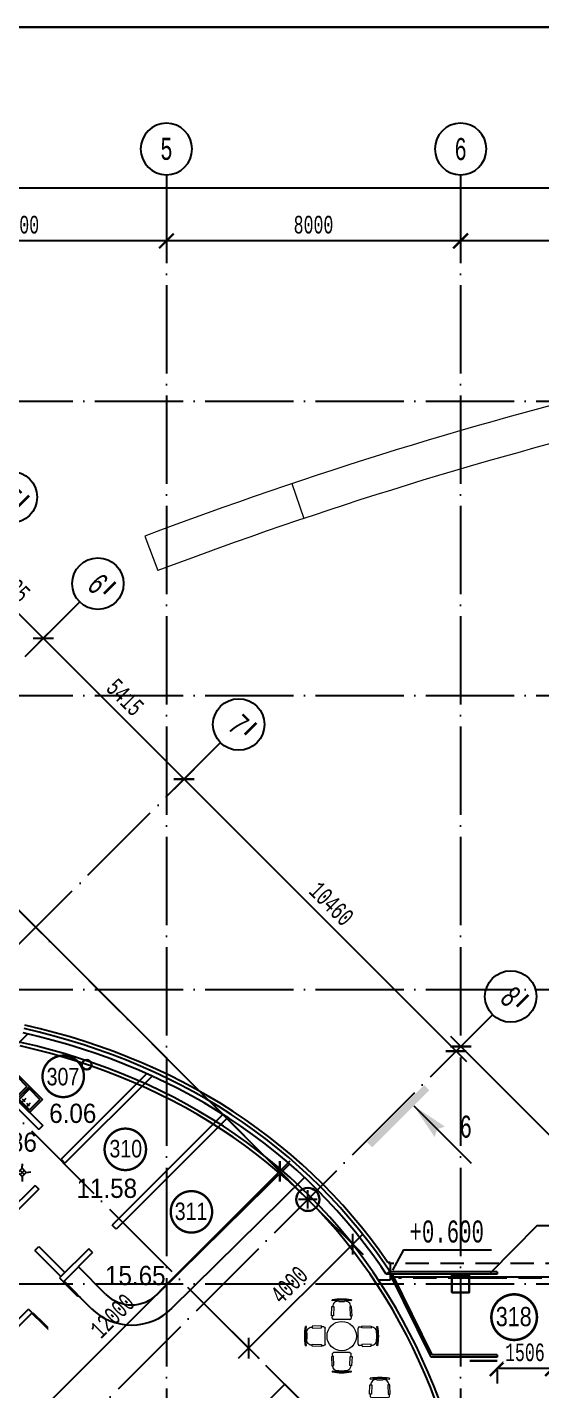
# Model space of a CAD drawing. Extents: x -4497 to 351150, y -50 to 322254.
# Drawn here: x 56986 to 70948, y 285207 to 322254 of the extents above; entities that cross this region are included whole.
import ezdxf
from ezdxf.enums import TextEntityAlignment as Align

# ---------------------------------------------------------------- set-up
doc = ezdxf.new("R2010")
doc.units = 0
doc.header["$LTSCALE"] = 100
doc.header["$PDMODE"] = 3
doc.linetypes.add('ACAD_ISO04W100', pattern=[30, 24, -3, 0, -3])
doc.linetypes.add('DASHED2', pattern=[9.525, 6.35, -3.175])
doc.layers.get('0').update_dxf_attribs({"linetype": 'CONTINUOUS'})
doc.layers.get('Defpoints').update_dxf_attribs({"linetype": 'CONTINUOUS'})
for name, color, linetype in [('axis', 40, 'CONTINUOUS'), ('COLON', 5, 'CONTINUOUS'), ('DOORS', 8, 'CONTINUOUS'), ('EEE', 7, 'CONTINUOUS'), ('fac', 170, 'CONTINUOUS'), ('GKL', 5, 'CONTINUOUS'), ('Glass', 4, 'CONTINUOUS'), ('S', 2, 'CONTINUOUS'), ('Sanita', 4, 'CONTINUOUS'), ('SENDVICH', 2, 'CONTINUOUS'), ('TEXT', 2, 'CONTINUOUS'), ('WALL', 7, 'CONTINUOUS'), ('wall2', 3, 'CONTINUOUS')]:
    doc.layers.add(name, color=color, linetype=linetype)
doc.layers.add('facade', color=250, linetype='CONTINUOUS', lineweight=0)
doc.layers.add('MONOLIT', color=7, linetype='CONTINUOUS', true_color=0x691639)
doc.layers.add('OBORUD', color=7, linetype='CONTINUOUS', true_color=0x83639d)
doc.styles.add('ARIEL-17.5', font='arial.ttf', dxfattribs={"height": 15})
doc.styles.add('MONOTXT1', font='monotxt1', dxfattribs={"width": 0.65, "height": 300})
doc.styles.add('ST_1', font='monotxt.shx', dxfattribs={"width": 0.65, "height": 600})
doc.styles.add('ST_2', font='monotxt.shx', dxfattribs={"width": 0.65, "height": 480})
doc.dimstyles.new('STY_DIM1', dxfattribs={"dimscale": 200, "dimtxt": 2.25, "dimasz": 2, "dimexe": 2, "dimexo": 2, "dimgap": 1, "dimtad": 1, "dimdec": 0, "dimzin": 0, "dimdsep": 46, "dimtxsty": 'ST_2', "dimblk1": 'ARCHTICK', "dimblk2": 'ARCHTICK', "dimsah": 1, "dimcen": 3, "dimclrd": 174, "dimclre": 174, "dimclrt": 174, "dimadec": 0, "dimazin": 0, "dimtfac": 1, "dimtdec": 0, "dimtix": 1, "dimtmove": 2, "dimatfit": 3, "dimldrblk": 'ARCHTICK', "dimfxl": 1, "dimtolj": 1, "dimtzin": 0, "dimarcsym": 0})

# ---------------------------------------------------------------- blocks, each defined once
blk = doc.blocks.new('psw')
at = {"color": 7, "linetype": 'Continuous'}
blk.add_circle((0, -350), 350, dxfattribs=at)
at = {"color": 7, "linetype": 'Continuous', "style": 'MONOTXT1', "width": 0.65}
blk.add_attdef('99', text='', height=300, dxfattribs=at).set_placement((0, -350), align=Align.MIDDLE)
blk = doc.blocks.new('_ARCHTICK')
at = {"color": 0, "linetype": 'ByBlock', "const_width": 0.15}
blk.add_lwpolyline([(-0.5, -0.5), (0.5, 0.5)], dxfattribs=at)
blk = doc.blocks.new('*D47')
at = {"layer": 'axis', "color": 174, "lineweight": -2}
blk.add_line((68769, 316443), (60769, 316443), dxfattribs=at)
at = {"layer": 'Defpoints', "color": 0}
for p in [(60769, 316443), (60769, 316443), (68769, 316443)]:
    blk.add_point(p, dxfattribs=at)
at = {"layer": 'axis', "color": 174, "lineweight": -2, "xscale": 400, "yscale": 400, "zscale": 400, "rotation": 180}
blk.add_blockref('_ARCHTICK', (60769, 316443), dxfattribs=at)
at = {"layer": 'axis', "color": 174, "lineweight": -2, "xscale": 400, "yscale": 400, "zscale": 400}
blk.add_blockref('_ARCHTICK', (68769, 316443), dxfattribs=at)
at = {"layer": 'axis', "color": 174, "insert": (64769, 316883), "char_height": 480, "attachment_point": 5, "style": 'ST_2'}
blk.add_mtext('\\A1;8000', dxfattribs=at)
blk = doc.blocks.new('*D60')
at = {"layer": 'axis', "color": 174, "lineweight": -2}
blk.add_line((76769, 316443), (68769, 316443), dxfattribs=at)
at = {"layer": 'Defpoints', "color": 0}
for p in [(68769, 316443), (68769, 316443), (76769, 316443)]:
    blk.add_point(p, dxfattribs=at)
at = {"layer": 'axis', "color": 174, "lineweight": -2, "xscale": 400, "yscale": 400, "zscale": 400, "rotation": 180}
blk.add_blockref('_ARCHTICK', (68769, 316443), dxfattribs=at)
at = {"layer": 'axis', "color": 174, "lineweight": -2, "xscale": 400, "yscale": 400, "zscale": 400}
blk.add_blockref('_ARCHTICK', (76769, 316443), dxfattribs=at)
at = {"layer": 'axis', "color": 174, "insert": (72769, 316883), "char_height": 480, "attachment_point": 5, "style": 'ST_2'}
blk.add_mtext('\\A1;8000', dxfattribs=at)
blk = doc.blocks.new('*D63')
at = {"layer": 'axis', "color": 174, "lineweight": -2}
blk.add_line((60769, 316443), (52769, 316443), dxfattribs=at)
at = {"layer": 'Defpoints', "color": 0}
for p in [(52769, 316443), (52769, 316443), (60769, 316443)]:
    blk.add_point(p, dxfattribs=at)
at = {"layer": 'axis', "color": 174, "lineweight": -2, "xscale": 400, "yscale": 400, "zscale": 400, "rotation": 180}
blk.add_blockref('_ARCHTICK', (52769, 316443), dxfattribs=at)
at = {"layer": 'axis', "color": 174, "lineweight": -2, "xscale": 400, "yscale": 400, "zscale": 400}
blk.add_blockref('_ARCHTICK', (60769, 316443), dxfattribs=at)
at = {"layer": 'axis', "color": 174, "insert": (56769, 316883), "char_height": 480, "attachment_point": 5, "style": 'ST_2'}
blk.add_mtext('\\A1;8000', dxfattribs=at)
blk = doc.blocks.new('*D83')
at = {"layer": 'axis', "color": 174, "lineweight": -2}
blk.add_line((3024, 317888), (270769, 317888), dxfattribs=at)
at = {"layer": 'Defpoints', "color": 0}
for p in [(3024, 317888), (270769, 317888), (270769, 317888)]:
    blk.add_point(p, dxfattribs=at)
at = {"layer": 'axis', "color": 174, "lineweight": -2, "xscale": 400, "yscale": 400, "zscale": 400, "rotation": 180}
blk.add_blockref('_ARCHTICK', (3024, 317888), dxfattribs=at)
at = {"layer": 'axis', "color": 174, "lineweight": -2, "xscale": 400, "yscale": 400, "zscale": 400}
blk.add_blockref('_ARCHTICK', (270769, 317888), dxfattribs=at)
at = {"layer": 'axis', "color": 174, "insert": (136897, 318328), "char_height": 480, "attachment_point": 5, "style": 'ST_2'}
blk.add_mtext('\\A1;267745', dxfattribs=at)
blk = doc.blocks.new('89')
for p, q in [((-15915.19, -8342.41), (-15916.14, -8341.46)), ((-15914.39, -8342.41), (-15914.39, -8344.02)), ((-15913.59, -8342.41), (-15912.64, -8341.65)), ((-15915.19, -8344.02), (-15916.14, -8344.97)), ((-15915.19, -8343.21), (-15913.59, -8343.21)), ((-15913.59, -8344.02), (-15912.64, -8344.78))]:
    blk.add_line(p, q)
blk.add_lwpolyline([(-15915.19, -8342.41), (-15913.59, -8342.41), (-15913.59, -8344.02), (-15915.19, -8344.02)], close=True)
blk = doc.blocks.new('столик кафе')
at = {"color": 74, "lineweight": 13}
for p, q in [((-262, 985), (-257, 956)), ((79, 945), (-79, 945)), ((257, 956), (262, 985)), ((-253, 552), (-256, 485)), ((-220, 450), (220, 450)), ((256, 485), (253, 552)), ((-985, 262), (-956, 257)), ((-945, -79), (-945, 79)), ((-552, 253), (-485, 256)), ((-450, 220), (-450, -220)), ((450, 220), (450, -220)), ((552, 253), (485, 256)), ((945, -79), (945, 79)), ((985, 262), (956, 257)), ((-956, -257), (-985, -262)), ((-485, -256), (-552, -253)), ((485, -256), (552, -253)), ((956, -257), (985, -262)), ((-253, -552), (-256, -485)), ((-220, -450), (220, -450)), ((256, -485), (253, -552)), ((-262, -985), (-257, -956)), ((79, -945), (-79, -945)), ((257, -956), (262, -985))]:
    blk.add_line(p, q, dxfattribs=at)
for points in [[(-270, 805), (-217, 803), (-227, 551), (-280, 553)], [(270, 805), (217, 803), (227, 551), (280, 553)], [(-805, 270), (-803, 217), (-551, 227), (-553, 280)], [(805, 270), (803, 217), (551, 227), (553, 280)], [(-805, -270), (-803, -217), (-551, -227), (-553, -280)], [(805, -270), (803, -217), (551, -227), (553, -280)], [(-270, -805), (-217, -803), (-227, -551), (-280, -553)], [(270, -805), (217, -803), (227, -551), (280, -553)]]:
    blk.add_lwpolyline(points, close=True, dxfattribs=at)
blk.add_circle((0, 0), 400, dxfattribs=at)
at = {"color": 74, "lineweight": 13, "extrusion": (0, 0, -1)}
for centre, major_axis, ratio, start_param, end_param in [((0, -406), (1528, 0), 0.923713, 4.540015, 4.884763), ((0, -406), (1499, 0), 0.922214, 4.540015, 4.884763), ((-109, 813), (95.6, 95.6), 1, 3.856825, 5.721497), ((109, 813), (95.6, 95.6), 1, -1.009108, 0.855564), ((-220, 485), (-25, 25), 1, 3.926991, 5.497787), ((220, 485), (25, 25), 1, 0.785398, 2.356194), ((485, 220), (25, 25), 1, 3.926991, 5.497787), ((813, 109), (95.6, -95.6), 1, 3.856825, 5.721497), ((-406, 0), (0, -1499), 0.922214, 4.540015, 4.884763), ((-406, 0), (0, -1528), 0.923713, 4.540015, 4.884763), ((485, -220), (25, -25), 1, 0.785398, 2.356194), ((813, -109), (95.6, -95.6), 1, -1.009108, 0.855564)]:
    blk.add_ellipse(centre, major_axis=major_axis, ratio=ratio, start_param=start_param, end_param=end_param, dxfattribs=at)
at = {"color": 74, "lineweight": 13}
for centre, major_axis, ratio, start_param, end_param in [((406, 0), (0, -1528), 0.923713, 4.540015, 4.884763), ((406, 0), (0, -1499), 0.922214, 4.540015, 4.884763), ((-813, 109), (-95.6, -95.6), 1, 3.856825, 5.721497), ((-485, 220), (-25, 25), 1, 3.926991, 5.497787), ((-813, -109), (-95.6, -95.6), 1, -1.009108, 0.855564), ((-485, -220), (-25, -25), 1, 0.785398, 2.356194), ((-220, -485), (-25, -25), 1, 3.926991, 5.497787), ((220, -485), (25, -25), 1, 0.785398, 2.356194), ((0, 406), (1528, 0), 0.923713, 4.540015, 4.884763), ((0, 406), (1499, 0), 0.922214, 4.540015, 4.884763), ((-109, -813), (95.6, -95.6), 1, 3.856825, 5.721497), ((109, -813), (95.6, -95.6), 1, -1.009108, 0.855564)]:
    blk.add_ellipse(centre, major_axis=major_axis, ratio=ratio, start_param=start_param, end_param=end_param, dxfattribs=at)
blk = doc.blocks.new('A$C37FC7F39')
at = {"layer": 'Sanita'}
for p, q in [((-292, -569), (-393, -569)), ((-341, -690), (-341, -483)), ((-121, -569), (-221, -569)), ((-169, -690), (-169, -483))]:
    blk.add_line(p, q, dxfattribs=at)
for points in [[(-5, -190), (-5, -690), (-505, -690), (-505, -190)], [(-55, -240), (-55, -640), (-455, -640), (-455, -240)]]:
    blk.add_lwpolyline(points, close=True, dxfattribs=at)
blk = doc.blocks.new('psw1')
at = {"color": 7, "linetype": 'Continuous'}
blk.add_circle((-347, 1), 350, dxfattribs=at)
at = {"color": 7, "linetype": 'Continuous', "style": 'MONOTXT1', "width": 0.65}
blk.add_attdef('99', text='', height=300, dxfattribs=at).set_placement((-347, 1), align=Align.MIDDLE)
blk = doc.blocks.new('*D194')
at = {"layer": 'axis', "color": 174, "lineweight": -2}
for p, q in [((64615, 290383), (66117, 288881)), ((66117, 289447), (62723, 286053)), ((61787, 287555), (63289, 286053))]:
    blk.add_line(p, q, dxfattribs=at)
at = {"layer": 'Defpoints', "color": 0}
for p in [(64615, 290383), (61787, 287555), (63006, 286336)]:
    blk.add_point(p, dxfattribs=at)
at = {"layer": 'axis', "color": 174, "lineweight": -2, "xscale": 400, "yscale": 400, "zscale": 400}
for p, rotation in [((65834, 289164), 45.00000000018154), ((63006, 286336), 225.0000000001816)]:
    blk.add_blockref('_ARCHTICK', p, dxfattribs=dict(at, rotation=rotation))
at = {"layer": 'axis', "color": 174, "insert": (64109, 288061), "char_height": 480, "attachment_point": 5, "rotation": 45, "style": 'ST_2'}
blk.add_mtext('\\A1;4000', dxfattribs=at)
blk = doc.blocks.new('*D197')
at = {"layer": 'axis', "color": 174, "lineweight": -2}
for p, q in [((55086, 282377), (64137, 291428)), ((64615, 290383), (63571, 291428)), ((56130, 281898), (55086, 282942))]:
    blk.add_line(p, q, dxfattribs=at)
at = {"layer": 'Defpoints', "color": 0}
for p in [(63854, 291145), (64615, 290383), (56130, 281898)]:
    blk.add_point(p, dxfattribs=at)
at = {"layer": 'axis', "color": 174, "lineweight": -2, "xscale": 400, "yscale": 400, "zscale": 400}
for p, rotation in [((63854, 291145), 45.00000000039175), ((55369, 282660), 225.0000000003917)]:
    blk.add_blockref('_ARCHTICK', p, dxfattribs=dict(at, rotation=rotation))
at = {"layer": 'axis', "color": 174, "insert": (59300, 287213), "char_height": 480, "attachment_point": 5, "rotation": 45, "style": 'ST_2'}
blk.add_mtext('\\A1;12000', dxfattribs=at)
blk = doc.blocks.new('*D215')
at = {"layer": 'axis', "color": 174, "lineweight": -2}
for p, q in [((54787, 308273), (57704, 305356)), ((55070, 307990), (55353, 308273)), ((57421, 305639), (57138, 305356))]:
    blk.add_line(p, q, dxfattribs=at)
at = {"layer": 'Defpoints', "color": 0}
for p in [(55070, 307990), (57421, 305639), (57421, 305639)]:
    blk.add_point(p, dxfattribs=at)
at = {"layer": 'axis', "color": 174, "lineweight": -2, "xscale": 400, "yscale": 400, "zscale": 400}
for p, rotation in [((55070, 307990), 134.9999999996083), ((57421, 305639), 314.9999999996082)]:
    blk.add_blockref('_ARCHTICK', p, dxfattribs=dict(at, rotation=rotation))
at = {"layer": 'axis', "color": 174, "insert": (56557, 307126), "char_height": 480, "attachment_point": 5, "rotation": 315, "style": 'ST_2'}
blk.add_mtext('\\A1;3325', dxfattribs=at)
blk = doc.blocks.new('*D216')
at = {"layer": 'axis', "color": 174, "lineweight": -2}
for p, q in [((57138, 305922), (61533, 301527)), ((57421, 305639), (57704, 305922)), ((61250, 301810), (60967, 301527))]:
    blk.add_line(p, q, dxfattribs=at)
at = {"layer": 'Defpoints', "color": 0}
for p in [(57421, 305639), (61250, 301810), (61250, 301810)]:
    blk.add_point(p, dxfattribs=at)
at = {"layer": 'axis', "color": 174, "lineweight": -2, "xscale": 400, "yscale": 400, "zscale": 400}
for p, rotation in [((57421, 305639), 134.9999999996083), ((61250, 301810), 314.9999999996082)]:
    blk.add_blockref('_ARCHTICK', p, dxfattribs=dict(at, rotation=rotation))
at = {"layer": 'axis', "color": 174, "insert": (59647, 304036), "char_height": 480, "attachment_point": 5, "rotation": 315, "style": 'ST_2'}
blk.add_mtext('\\A1;5415', dxfattribs=at)
blk = doc.blocks.new('*D217')
at = {"layer": 'axis', "color": 174, "lineweight": -2}
for p, q in [((60967, 302093), (68929, 294131)), ((61250, 301810), (61533, 302093)), ((68646, 294414), (68929, 294697))]:
    blk.add_line(p, q, dxfattribs=at)
at = {"layer": 'Defpoints', "color": 0}
for p in [(61250, 301810), (68646, 294414), (68646, 294414)]:
    blk.add_point(p, dxfattribs=at)
at = {"layer": 'axis', "color": 174, "lineweight": -2, "xscale": 400, "yscale": 400, "zscale": 400}
for p, rotation in [((61250, 301810), 134.9999999996083), ((68646, 294414), 314.9999999996082)]:
    blk.add_blockref('_ARCHTICK', p, dxfattribs=dict(at, rotation=rotation))
at = {"layer": 'axis', "color": 174, "insert": (65259, 298423), "char_height": 480, "attachment_point": 5, "rotation": 315, "style": 'ST_2'}
blk.add_mtext('\\A1;10460', dxfattribs=at)
blk = doc.blocks.new('*D218')
at = {"layer": 'axis', "color": 174, "lineweight": -2}
for p, q in [((68491, 294824), (76325, 286990)), ((68646, 294414), (69056, 294824)), ((76042, 287272), (76325, 287555))]:
    blk.add_line(p, q, dxfattribs=at)
at = {"layer": 'Defpoints', "color": 0}
for p in [(68646, 294414), (76042, 287272), (76042, 287272)]:
    blk.add_point(p, dxfattribs=at)
at = {"layer": 'axis', "color": 174, "lineweight": -2, "xscale": 400, "yscale": 400, "zscale": 400}
for p, rotation in [((68774, 294541), 134.9999999996083), ((76042, 287272), 314.9999999996082)]:
    blk.add_blockref('_ARCHTICK', p, dxfattribs=dict(at, rotation=rotation))
at = {"layer": 'axis', "color": 174, "insert": (72719, 291218), "char_height": 480, "attachment_point": 5, "rotation": 315, "style": 'ST_2'}
blk.add_mtext('\\A1;10280', dxfattribs=at)
blk = doc.blocks.new('A$C0C802D19')
at = {"layer": 'WALL', "color": 2}
for p, q in [((-13509, -647), (-1001, -13156)), ((-1201, -13239), (-13592, -847)), ((-14089, -2047), (-2401, -13736)), ((-2601, -13818), (-14172, -2247))]:
    blk.add_line(p, q, dxfattribs=at)
blk = doc.blocks.new('*D288')
at = {"layer": 'Defpoints', "color": 0}
for p in [(43227, 311772), (64615, 290383), (56130, 281898)]:
    blk.add_point(p, dxfattribs=at)
at = {"layer": 'wall2', "color": 174, "lineweight": -2}
for p, q in [((34458, 303004), (43509, 312055)), ((64615, 290383), (42944, 312055)), ((56130, 281898), (34458, 303570))]:
    blk.add_line(p, q, dxfattribs=at)
at = {"layer": 'wall2', "color": 174, "lineweight": -2, "xscale": 400, "yscale": 400, "zscale": 400}
for p, rotation in [((43227, 311772), 44.99999999999971), ((34741, 303287), 224.9999999999997)]:
    blk.add_blockref('_ARCHTICK', p, dxfattribs=dict(at, rotation=rotation))
at = {"layer": 'wall2', "color": 174, "insert": (38673, 307841), "char_height": 480, "attachment_point": 5, "rotation": 45, "style": 'ST_2'}
blk.add_mtext('\\A1;12000', dxfattribs=at)
blk = doc.blocks.new('*D764')
at = {"layer": 'fac', "color": 174, "lineweight": -2}
for p, q in [((71270, 285781), (69764, 285781)), ((69764, 285744), (69764, 285381)), ((71270, 285752), (71270, 285381))]:
    blk.add_line(p, q, dxfattribs=at)
at = {"layer": 'fac', "color": 174, "lineweight": -2, "xscale": 400, "yscale": 400, "zscale": 400, "rotation": 180}
blk.add_blockref('_ARCHTICK', (69764, 285781), dxfattribs=at)
at = {"layer": 'fac', "color": 174, "lineweight": -2, "xscale": 400, "yscale": 400, "zscale": 400}
blk.add_blockref('_ARCHTICK', (71270, 285781), dxfattribs=at)
at = {"layer": 'fac', "color": 174, "insert": (70517, 286221), "char_height": 480, "attachment_point": 5, "style": 'ST_2', "bg_fill": 3, "box_fill_scale": 1.1, "bg_fill_color": 256, "bg_fill_true_color": 13158600, "bg_fill_transparency": 2597}
blk.add_mtext('\\A1;1506', dxfattribs=at)
at = {"layer": 'Defpoints', "color": 0}
for p in [(69764, 286144), (71270, 286152), (69764, 285781)]:
    blk.add_point(p, dxfattribs=at)

msp = doc.modelspace()

# ---------------------------------------------------------------- linework, layer by layer
at = {"layer": 'axis', "linetype": 'ACAD_ISO04W100'}
for p, q in [((60769.3, 318243.4), (60769.3, 84615.2)), ((68769.3, 318243.4), (68769.3, 84615.2)), ((-1176.8, 312087.2), (272433.1, 312087.2)), ((45077.9, 309920.7), (64615.4, 290383.2)), ((3893, 252110.6), (58412.6, 306630.2)), ((-1176.8, 304087.2), (272433.1, 304087.2)), ((3479, 244039.4), (62241.2, 302801.6)), ((-1176.8, 296087.2), (272433.1, 296087.2)), ((-1176.8, 288087.2), (272433.1, 288087.2))]:
    msp.add_line(p, q, dxfattribs=at)
at = {"layer": 'axis', "color": 4, "linetype": 'ACAD_ISO04W100'}
for p, q in [((42249.5, 307092.3), (69370.7, 279971.1)), ((69637.5, 295405.3), (8046.9, 233814.6))]:
    msp.add_line(p, q, dxfattribs=at)
at = {"layer": 'axis', "const_width": 70, "flags": 128}
for points in [[(57034.8, 309520.5), (56716.6, 309202.3)], [(59386.2, 307169.1), (59068, 306850.9)], [(63214.9, 303340.5), (62896.6, 303022.2)], [(70611.2, 295944.1), (70292.9, 295625.9)]]:
    msp.add_lwpolyline(points, dxfattribs=at)
at = {"layer": 'axis', "linetype": 'ACAD_ISO04W100'}
msp.add_lwpolyline([(68090.8, 284902.4), (67947, 285273.9), (67795.4, 285639.7), (67636.1, 285999.7), (67469, 286353.8), (67294.2, 286701.9), (67111.8, 287044), (66921.8, 287379.9), (66724.2, 287709.6), (66519.2, 288032.9), (66306.7, 288349.8), (66086.8, 288660.3), (65859.5, 288964.2), (65625, 289261.5), (65383.2, 289552.1), (65134.3, 289835.9), (64878.3, 290112.8), (64615.2, 290382.9), (64345.2, 290646), (64068.2, 290902), (63784.4, 291150.9), (63493.8, 291392.7), (63196.5, 291627.2), (62892.6, 291854.4), (62582.2, 292074.3), (62265.2, 292286.8), (61941.9, 292491.9), (61612.2, 292689.5), (61276.3, 292879.5), (60934.3, 293061.9), (60586.1, 293236.6), (60232, 293403.7), (59872, 293563.1), (59506.2, 293714.7), (59134.7, 293858.5), (58757.5, 293994.5), (58374.8, 294122.6), (57986.7, 294242.8), (57593.2, 294355), (57194.5, 294459.3), (56790.6, 294555.6)], dxfattribs=at)
at = {"layer": 'COLON', "lineweight": 30, "flags": 128}
msp.add_lwpolyline([(58469.4, 294042.9, 1), (58734.4, 294042.9, 1)], format="xyb", close=True, dxfattribs=at)
at = {"layer": 'COLON', "color": 5, "lineweight": 30}
msp.add_lwpolyline([(64300.4, 290383.2, 1), (64930.4, 290383.2, 1)], format="xyb", close=True, dxfattribs=at)
at = {"layer": 'COLON', "color": 3, "lineweight": 30, "flags": 128}
msp.add_lwpolyline([(68534.3, 288322.2), (69004.3, 288322.2), (69004.3, 287852.2), (68534.3, 287852.2), (68534.3, 288322.2)], dxfattribs=at)
at = {"layer": 'Defpoints', "color": 7}
for p, q in [((323680, 322253.7), (-4300, 322253.7)), ((-4300, 322253.7), (323680, 322253.7))]:
    msp.add_line(p, q, dxfattribs=at)
at = {"layer": 'DOORS', "flags": 128}
for points in [[(56557.9, 289629.9, 70, 70, 0), (55921.5, 288993.5, 0, 0, 0), (57194.3, 288993.5, 0, 0, 0)], [(57132.5, 287286.4, 70, 70, 0), (57561.9, 286866.7, 0, 0, 0), (57552.2, 287715.8, 0, 0, 0), (58401.3, 287725.4, 70, 70, 0), (57971.9, 288145.2, 70, 70, 0)]]:
    msp.add_lwpolyline(points, format="xyseb", dxfattribs=at)
at = {"layer": 'EEE', "linetype": 'Continuous'}
for points, const_width in [([(57399.8, 293728.3, 1), (58527.5, 293728.3, 1)], 63.7), ([(59088.6, 291744, 1), (60216.2, 291744, 1)], 63.7), ([(60886.1, 290043.9, 1), (62013.7, 290043.9, 1)], 63.7), ([(69605.5, 287180.9, 1), (70844.7, 287180.9, 1)], 70)]:
    msp.add_lwpolyline(points, format="xyb", close=True, dxfattribs=dict(at, const_width=const_width))
at = {"layer": 'facade'}
for points in [[(73991, 312671.9, 0.0311842), (60182.8, 308416)], [(74225.4, 311699.7, 0.0311842), (60536.3, 307480.6)]]:
    msp.add_lwpolyline(points, format="xyb", dxfattribs=at)
for points in [[(64182.8, 309844.5), (64501.8, 308896.8)], [(60182.8, 308416), (60536.3, 307480.6)]]:
    msp.add_lwpolyline(points, dxfattribs=at)
at = {"layer": 'GKL'}
for p, q in [((64117.6, 291344.2), (60528.2, 287808.7)), ((64523, 290978.6), (60910.6, 287420.4)), ((59114, 287808.7), (58376.9, 288545.8)), ((58725, 287419.8), (57988, 288156.9))]:
    msp.add_line(p, q, dxfattribs=at)
at = {"layer": 'GKL', "flags": 128}
for points in [[(57000.3, 294880.9), (54259.7, 292140.4)], [(55956.8, 293837.4), (57406.3, 292387.8)], [(60234.6, 293801.8), (57905, 291472.2)], [(55850.7, 293731.3), (57300.2, 292281.7)], [(60381.6, 293736.7), (58011, 291366.2)], [(62307.2, 292692.4), (59294, 289679.3)], [(57406.3, 292387.8), (57300.2, 292281.7)], [(62437, 292610.1), (59400, 289573.2)], [(57905, 291472.2), (58011, 291366.2)], [(57197.8, 290765.1), (56416.3, 289983.6)], [(57303.9, 290659.1), (56522.4, 289877.6)], [(57197.8, 290765.1), (57303.9, 290659.1)], [(59400, 289573.2), (59294, 289679.3)], [(57194.3, 288993.5), (57300.4, 289099.6)], [(57194.3, 288993.5), (57901.2, 288286.6)], [(57300.4, 289099.6), (58007.3, 288392.6)], [(58657.6, 289042.9), (57865.9, 288251.2)], [(58763.6, 288936.8), (58657.6, 289042.9)], [(58763.6, 288936.8), (57971.9, 288145.2)], [(57017.3, 287402.7), (55525.2, 285910.7)], [(57123.4, 287296.6), (55631.3, 285804.6)]]:
    msp.add_lwpolyline(points, dxfattribs=at)
at = {"layer": 'GKL', "elevation": -76728.7, "flags": 128}
for points in [[(57865.9, 288251.2), (57971.9, 288145.2)], [(57017.3, 287402.7), (57123.4, 287296.6)]]:
    msp.add_lwpolyline(points, dxfattribs=at)
at = {"layer": 'GKL'}
for centre, radius, start, end in [((59821.1, 288515.8), 1000, 224.99932, 314.99932), ((59820.3, 288514), 1548.2, 224.97215, 315.06491)]:
    msp.add_arc(centre, radius, start, end, dxfattribs=at)
at = {"layer": 'Glass'}
for p, q in [((69764, 288352.2), (66744.5, 288352.2)), ((69764, 288412.2), (66834, 288412.2)), ((66851.1, 288352.2), (66851.1, 288412.2)), ((67964.3, 286092.2), (66851.1, 288352.2)), ((67999.8, 286152.2), (66917.9, 288352.2))]:
    msp.add_line(p, q, dxfattribs=at)
at = {"layer": 'Glass', "const_width": 70, "flags": 128}
for points in [[(69764, 288252.2), (69014, 288252.2)], [(69764, 285992.2), (69014, 285992.2)]]:
    msp.add_lwpolyline(points, dxfattribs=at)
at = {"layer": 'Glass', "linetype": 'Continuous'}
for points in [[(69764, 288412.2), (69764, 288352.2)], [(69764, 288412.2), (69764, 288352.2)], [(69764, 286092.2), (67964.3, 286092.2)], [(69764, 286152.2), (67999.8, 286152.2)], [(69764, 286152.2), (69764, 286092.2)]]:
    msp.add_lwpolyline(points, dxfattribs=at)
at = {"layer": 'MONOLIT'}
for p, q in [((66851.1, 288667.2), (66792.6, 288667.2)), ((66851.1, 288667.2), (66851.1, 288187.2)), ((66851.1, 288187.2), (66536.5, 288187.2))]:
    msp.add_line(p, q, dxfattribs=at)
at = {"layer": 'MONOLIT', "color": 255, "linetype": 'DASHED2'}
for p, q in [((76476.9, 288637.2), (66812.7, 288637.2)), ((76689.5, 288237.2), (67080.9, 288237.2))]:
    msp.add_line(p, q, dxfattribs=at)
at = {"layer": 'MONOLIT'}
for points in [[(65020.1, 290798.6), (64744.7, 291067), (64456.6, 291333.3), (64161.4, 291592.2), (63859.2, 291843.6), (63550.1, 292087.5), (63234.2, 292323.7), (62911.5, 292552.2), (62582.3, 292773), (62246.5, 292985.9), (61904.3, 293191), (61555.8, 293388.1), (61201.1, 293577.3), (60840.3, 293758.4), (60473.4, 293931.5), (60100.7, 294096.5), (59722.2, 294253.4), (59337.9, 294402.1), (58948.2, 294542.6), (58552.9, 294674.9), (58152.3, 294799), (57746.4, 294914.8), (57335.4, 295022.3), (56919.4, 295121.5)], [(68184.7, 284937.6), (68040.1, 285311.4), (67887.6, 285679.4), (67727.2, 286041.6), (67559.1, 286397.9), (67383.2, 286748.2), (67199.6, 287092.4), (67008.4, 287430.5), (66809.6, 287762.3), (66603.1, 288087.8), (66389.2, 288406.9), (66167.8, 288719.4), (65939, 289025.4), (65702.9, 289324.7), (65459.5, 289617.3), (65208.8, 289903.1), (64951, 290182), (64686.1, 290453.9), (64414.2, 290718.8), (64135.3, 290976.6), (63849.6, 291227.2), (63557, 291470.7), (63257.7, 291706.8), (62951.7, 291935.6), (62639.1, 292157), (62320.1, 292370.9), (61994.6, 292577.3), (61662.7, 292776.2), (61324.7, 292967.4), (60980.4, 293151), (60630.1, 293326.8), (60273.8, 293495), (59911.6, 293655.3), (59543.6, 293807.8), (59169.9, 293952.5), (58790.6, 294089.2), (58405.7, 294218), (58015.4, 294338.9), (57619.8, 294451.8), (57219, 294556.6), (56813, 294653.4)], [(66792.6, 288667.2), (66784.5, 288679.3), (66556, 289001.9), (66319.7, 289317.8), (66075.9, 289626.9), (65824.5, 289929.1), (65565.6, 290224.3), (65299.3, 290512.4), (65030.9, 290787.9)]]:
    msp.add_lwpolyline(points, dxfattribs=at)
at = {"layer": 'SENDVICH'}
msp.add_line((66744.5, 288352.2), (66844.2, 288419), dxfattribs=at)
at = {"layer": 'SENDVICH', "linetype": 'ACAD_ISO04W100'}
for points in [[(66744.5, 288352.2), (66607.2, 288557), (66381.9, 288875.1), (66149, 289186.6), (65908.6, 289491.3), (65660.8, 289789.2), (65405.6, 290080.1), (65143.1, 290364.1), (64873.3, 290641), (64596.4, 290910.8), (64312.5, 291173.3), (64021.5, 291428.5), (63723.6, 291676.3), (63418.9, 291916.7), (63107.4, 292149.6), (62789.3, 292374.9), (62464.6, 292592.6), (62133.5, 292802.6), (61795.9, 293004.9), (61452.1, 293199.4), (61102, 293386.1), (60745.9, 293564.8), (60383.8, 293735.7), (60015.8, 293898.6), (59642, 294053.5), (59262.5, 294200.4), (58877.4, 294339.3), (58486.8, 294470), (58090.8, 294592.6), (57689.5, 294707.1), (57283, 294813.4), (56871.5, 294911.6)], [(66844.2, 288419), (66706, 288625.1), (66478.9, 288945.7), (66244.2, 289259.7), (66001.9, 289566.8), (65752, 289867.1), (65494.8, 290160.5), (65230.1, 290446.7), (64958.2, 290725.9), (64679.1, 290997.8), (64392.8, 291262.4), (64099.4, 291519.7), (63799.2, 291769.5), (63492, 292011.9), (63178, 292246.6), (62857.4, 292473.7), (62530.2, 292693.1), (62196.4, 292904.8), (61856.3, 293108.6), (61509.9, 293304.6), (61157.2, 293492.6), (60798.5, 293672.7), (60433.7, 293844.9), (60063.1, 294008.9), (59686.6, 294164.9), (59304.5, 294312.8), (58916.8, 294452.6), (58523.6, 294584.2), (58125, 294707.7), (57721.1, 294822.9), (57312.1, 294929.9), (56898.1, 295028.6)]]:
    msp.add_lwpolyline(points, dxfattribs=at)
at = {"layer": 'TEXT'}
msp.add_lwpolyline([(62655, 282128.4), (64940.2, 284413.6), (63993.9, 285359.8), (61708.8, 283074.7)], close=True, dxfattribs=at)
at = {"layer": 'WALL', "color": 255}
msp.add_line((67496.2, 292927), (69051.8, 291371.4), dxfattribs=at)
at = {"layer": 'WALL', "color": 2}
for p, q in [((64615.4, 290133.2), (64615.4, 290633.2)), ((64865.4, 290383.2), (64365.4, 290383.2))]:
    msp.add_line(p, q, dxfattribs=at)
at = {"layer": 'WALL', "color": 1}
msp.add_line((78811.8, 288272.2), (66835.2, 288272.2), dxfattribs=at)
at = {"layer": 'WALL', "color": 5, "flags": 128}
for points in [[(69577.4, 288389.4), (70851.7, 289676.4), (72801.7, 289676.4)], [(66930.7, 288461.2), (67221.4, 289010.2), (69611.4, 289010.2)]]:
    msp.add_lwpolyline(points, dxfattribs=at)
at = {"layer": 'WALL', "color": 255}
for points in [[(66364.8, 291795.6), (66223.4, 291937), (67920.5, 293351.3), (67779, 293492.7)], [(67496.2, 292927), (68344.7, 292361.3), (68061.9, 292078.5), (68132.6, 292290.6)]]:
    msp.add_solid(points, dxfattribs=at)

# ---------------------------------------------------------------- block references
at = {"layer": 'axis', "linetype": 'ACAD_ISO04W100'}
ref = msp.add_blockref('psw', (60769.3, 318243.4), dxfattribs=dict(at, xscale=-2, yscale=2, zscale=2, rotation=180))
ref.add_attrib('99', '5', dxfattribs={"layer": '0', "color": 7, "linetype": 'Continuous', "height": 600, "style": 'MONOTXT1', "width": 0.65}).set_placement((60769.3, 318943.4), align=Align.MIDDLE)
ref = msp.add_blockref('psw', (68769.3, 318243.4), dxfattribs=dict(at, xscale=-2, yscale=2, zscale=2, rotation=180))
ref.add_attrib('99', '6', dxfattribs={"layer": '0', "color": 7, "linetype": 'Continuous', "height": 600, "style": 'MONOTXT1', "width": 0.65}).set_placement((68769.3, 318943.4), align=Align.MIDDLE)
at = {"layer": 'axis', "linetype": 'ACAD_ISO04W100', "xscale": 2.000000000015772, "yscale": 2, "zscale": 2, "rotation": 315}
for p, values in [((57045.2, 308984.1), {'99': '5'}), ((59396.6, 306632.7), {'99': '6'}), ((63225.2, 302804), {'99': '7'}), ((70621.6, 295407.7), {'99': '8'})]:
    msp.add_blockref('psw1', p, dxfattribs=at).add_auto_attribs(values)
at = {"layer": 'OBORUD', "rotation": 179.9999999199587}
for p in [(65536.2, 286666), (66572.2, 284533.5)]:
    msp.add_blockref('столик кафе', p, dxfattribs=at)
at = {"layer": 'Sanita', "rotation": 314.9993202473048}
for p in [(57182, 293587.4), (57535.6, 293233.9)]:
    msp.add_blockref('A$C37FC7F39', p, dxfattribs=at)
at = {"layer": 'WALL', "lineweight": 15, "xscale": -99.99999999992467, "yscale": 100, "zscale": 100, "rotation": 224.9993202029503}
msp.add_blockref('89', (1772124.9, 826457.7), dxfattribs=at)
at = {"layer": 'WALL', "color": 2}
msp.add_blockref('A$C0C802D19', (64792.2, 290206.4), dxfattribs=at)

# ---------------------------------------------------------------- texts
at = {"layer": 'EEE', "linetype": 'Continuous', "lineweight": 20, "style": 'ARIEL-17.5', "width": 0.8}
for s, height, p in [('307', 476.16, (57956.6, 293721.3)), ('310', 476.16, (59664.1, 291762.5)), ('311', 476.16, (61439.7, 290059.1)), ('318', 523.25, (70213.9, 287197.6))]:
    msp.add_text(s, height=height, dxfattribs=at).set_placement(p, align=Align.MIDDLE)
at = {"layer": 'S', "linetype": 'Continuous', "lineweight": 20, "style": 'ARIEL-17.5', "width": 0.9}
for s, p in [('6.06', (58223.5, 292461.5, 76728.7)), ('6.86', (56607.8, 291678.8)), ('11.58', (59148.3, 290422.8)), ('15.65', (59923.8, 288052))]:
    msp.add_text(s, height=523.25, dxfattribs=at).set_placement(p, align=Align.CENTER)
at = {"layer": 'WALL', "color": 255, "style": 'ST_1', "width": 0.65}
msp.add_text('6', height=600, dxfattribs=at).set_placement((68910.4, 292361.3), align=Align.MIDDLE_CENTER)
at = {"layer": 'WALL', "color": 5, "style": 'ST_1', "width": 0.65}
msp.add_text('+0.600', height=600, dxfattribs=at).set_placement((68391.4, 289210.2), align=Align.CENTER)

# ---------------------------------------------------------------- dimensions: what is measured, and where the dimension line sits
at = {"layer": 'axis'}
for p1, p2, distance, override, picture, middle in [((3024.3, 317888.4), (270769.3, 317888.4), 0, {"dimscale": 200, "dimtxt": 450}, '*D83', (136896.8, 318328.4)), ((64615.4, 290383.2), (61787, 287554.8), 1723.9, {"dimscale": 200, "dimtxt": 450, "dimexo": 0, "dimdle": 2, "dimadec": 2, "dimfxl": 0.18}, '*D194', (64109.1, 288061.1))]:
    dim = msp.add_aligned_dim(p1=p1, p2=p2, distance=distance, dimstyle='STY_DIM1', override=override, dxfattribs=at)
    dim.commit()
    dim.dimension.update_dxf_attribs({"geometry": picture, "text_midpoint": middle})
for base, p1, p2, picture, middle in [((52769.3, 316443), (60769.3, 316443), (52769.3, 316443), '*D63', (56769.3, 316883)), ((60769.3, 316443), (68769.3, 316443), (60769.3, 316443), '*D47', (64769.3, 316883)), ((68769.3, 316443), (76769.3, 316443), (68769.3, 316443), '*D60', (72769.3, 316883))]:
    dim = msp.add_linear_dim(base=base, p1=p1, p2=p2, dimstyle='STY_DIM1', override={"dimscale": 200, "dimtxt": 450}, dxfattribs=at)
    dim.commit()
    dim.dimension.update_dxf_attribs({"geometry": picture, "text_midpoint": middle})
for base, p1, p2, picture, middle in [((57421.1, 305638.7), (55069.7, 307990.2), (57421.1, 305638.7), '*D215', (56556.5, 307125.6)), ((61249.747, 301810.1121), (57421.1157, 305638.7434), (61249.747, 301810.1121), '*D216', (59646.5583, 304035.5548)), ((68646.1, 294413.8), (61249.7, 301810.1), (68646.1, 294413.8), '*D217', (65259, 298423.1)), ((76042.4, 287272.5), (68646.1, 294413.8), (76042.4, 287272.5), '*D218', (72719.1, 291218))]:
    dim = msp.add_linear_dim(base=base, p1=p1, p2=p2, angle=135, dimstyle='STY_DIM1', override={"dimscale": 200, "dimtxt": 450, "dimexo": 0, "dimdle": 2, "dimadec": 2, "dimfxl": 0.18}, dxfattribs=at)
    dim.commit()
    dim.dimension.update_dxf_attribs({"geometry": picture, "text_midpoint": middle})
at = {"layer": 'axis', "color": 3}
dim = msp.add_linear_dim(base=(63853.8, 291144.8), p1=(56130.1, 281897.9), p2=(64615.4, 290383.2), angle=225, dimstyle='STY_DIM1', override={"dimscale": 200, "dimtxt": 450, "dimexo": 0, "dimdle": 2, "dimadec": 2, "dimfxl": 0.18}, dxfattribs=at)
dim.commit()
dim.dimension.update_dxf_attribs({"geometry": '*D197', "text_midpoint": (59300, 287213.3)})
at = {"layer": 'wall2'}
dim = msp.add_aligned_dim(p1=(56130.1, 281897.9), p2=(64615.4, 290383.2), distance=30248.4, dimstyle='STY_DIM1', override={"dimscale": 200, "dimtxt": 450, "dimexo": 0, "dimdle": 2, "dimadec": 4}, dxfattribs=at)
dim.commit()
dim.dimension.update_dxf_attribs({"geometry": '*D288', "text_midpoint": (38672.8, 307840.5)})

# ---------------------------------------------------------------- next in the draw order: dimensions: what is measured, and where the dimension line sits
at = {"layer": 'fac'}
dim = msp.add_linear_dim(base=(69764, 285781.2), p1=(71270.4, 286152.2), p2=(69764, 286143.7), dimstyle='STY_DIM1', override={"dimtxt": 480, "dimtfill": 1, "dimarcsym": 1}, dxfattribs=at)
dim.commit()
dim.dimension.update_dxf_attribs({"geometry": '*D764', "text_midpoint": (70517.2, 286221.2)})

doc.saveas('drawing.dxf')
